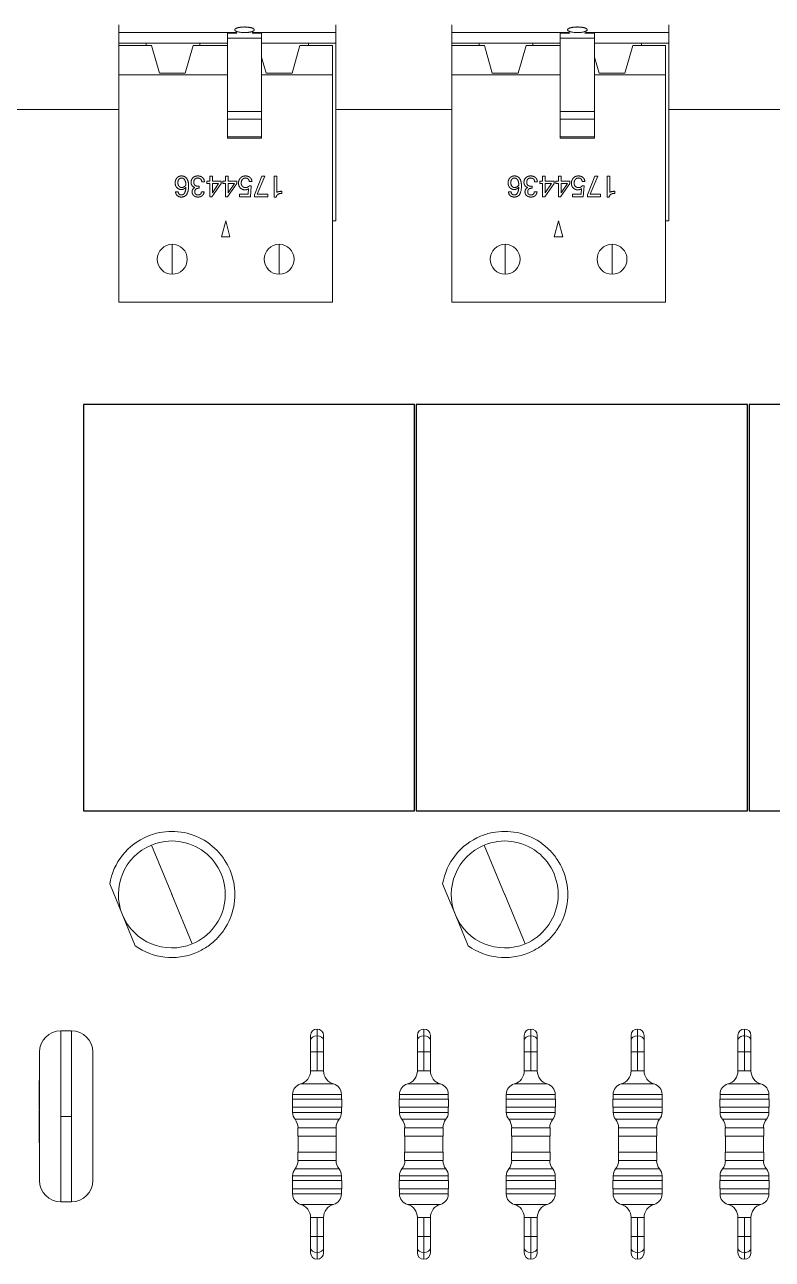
# Model space of a CAD drawing. Header units: millimetres. Extents: x -118 to 1430, y 370 to 641.
# Drawn here: x 428.5 to 463.5, y 499.8 to 557.5 of the extents above; entities that cross this region are included whole.
import ezdxf

# ---------------------------------------------------------------- set-up
doc = ezdxf.new("R2010")
doc.units = ezdxf.units.MM
doc.layers.add('TANGENT EDGES', color=7, linetype='Continuous', lineweight=0)
doc.layers.add('VISIBLE', color=7, linetype='Continuous', lineweight=0)

msp = doc.modelspace()

# ---------------------------------------------------------------- linework, layer by layer
for points in [[(431.292, 539.779), (431.292, 520.779), (446.792, 520.779), (446.792, 539.779)], [(446.87, 539.779), (446.87, 520.779), (462.37, 520.779), (462.37, 539.779)], [(462.448, 539.779), (462.448, 520.779), (477.948, 520.779), (477.948, 539.779)]]:
    msp.add_lwpolyline(points, close=True)
at = {"layer": 'TANGENT EDGES'}
for p, q in [((438.032, 557.138), (438.48, 557.138)), ((439.184, 557.138), (439.632, 557.138)), ((453.61, 557.138), (454.058, 557.138)), ((454.762, 557.138), (455.21, 557.138)), ((438.032, 553.115), (439.632, 553.115)), ((453.61, 553.115), (455.21, 553.115)), ((438.032, 552.294), (439.632, 552.294)), ((453.61, 552.294), (455.21, 552.294)), ((435.452, 547.27), (435.452, 545.87)), ((440.452, 545.87), (440.452, 547.27)), ((451.03, 547.27), (451.03, 545.87)), ((456.03, 545.87), (456.03, 547.27)), ((435.428, 516.876), (434.475, 519.176)), ((451.006, 516.876), (450.053, 519.176)), ((436.39, 514.557), (435.436, 516.858)), ((451.968, 514.557), (451.014, 516.858)), ((430.239, 506.487), (430.239, 510.491)), ((430.739, 510.491), (430.739, 506.487)), ((442.227, 510.575), (442.227, 510.262)), ((447.227, 510.575), (447.227, 510.262)), ((452.227, 510.575), (452.227, 510.262)), ((457.227, 510.575), (457.227, 510.262)), ((462.227, 510.575), (462.227, 510.262)), ((442.227, 509.508), (442.227, 510.262)), ((447.227, 509.508), (447.227, 510.262)), ((452.227, 509.508), (452.227, 510.262)), ((457.227, 509.508), (457.227, 510.262)), ((462.227, 509.508), (462.227, 510.262)), ((441.922, 509.508), (442.227, 509.508)), ((442.227, 508.619), (442.227, 509.508)), ((442.227, 509.508), (442.532, 509.508)), ((446.922, 509.508), (447.227, 509.508)), ((447.227, 508.619), (447.227, 509.508)), ((447.227, 509.508), (447.532, 509.508)), ((451.922, 509.508), (452.227, 509.508)), ((452.227, 508.619), (452.227, 509.508)), ((452.532, 509.508), (452.227, 509.508)), ((456.922, 509.508), (457.227, 509.508)), ((457.227, 508.619), (457.227, 509.508)), ((457.532, 509.508), (457.227, 509.508)), ((461.922, 509.508), (462.227, 509.508)), ((462.227, 508.619), (462.227, 509.508)), ((462.227, 509.508), (462.532, 509.508)), ((442.227, 508.619), (441.922, 508.619)), ((442.227, 508.619), (442.532, 508.619)), ((447.227, 508.619), (446.922, 508.619)), ((447.227, 508.619), (447.532, 508.619)), ((452.227, 508.619), (451.922, 508.619)), ((452.227, 508.619), (452.532, 508.619)), ((457.227, 508.619), (456.922, 508.619)), ((457.227, 508.619), (457.532, 508.619)), ((462.227, 508.619), (461.922, 508.619)), ((462.227, 508.619), (462.532, 508.619)), ((441.084, 507.517), (443.37, 507.517)), ((441.457, 508.007), (442.998, 508.007)), ((446.084, 507.517), (448.37, 507.517)), ((446.457, 508.007), (447.998, 508.007)), ((451.084, 507.517), (453.37, 507.517)), ((451.457, 508.007), (452.998, 508.007)), ((456.084, 507.517), (458.37, 507.517)), ((456.457, 508.007), (457.998, 508.007)), ((461.084, 507.517), (463.37, 507.517)), ((461.457, 508.007), (462.998, 508.007)), ((430.239, 506.487), (430.739, 506.487)), ((430.239, 506.487), (430.239, 502.491)), ((430.739, 502.491), (430.739, 506.487)), ((441.084, 506.671), (443.37, 506.671)), ((443.257, 506.351), (441.197, 506.351)), ((446.084, 506.671), (448.37, 506.671)), ((448.257, 506.351), (446.197, 506.351)), ((451.084, 506.671), (453.37, 506.671)), ((453.257, 506.351), (451.197, 506.351)), ((456.084, 506.671), (458.37, 506.671)), ((458.257, 506.351), (456.197, 506.351)), ((461.084, 506.671), (463.37, 506.671)), ((463.257, 506.351), (461.197, 506.351)), ((441.197, 504.029), (443.257, 504.029)), ((446.197, 504.029), (448.257, 504.029)), ((451.197, 504.029), (453.257, 504.029)), ((456.197, 504.029), (458.257, 504.029)), ((461.197, 504.029), (463.257, 504.029)), ((441.084, 503.71), (443.37, 503.71)), ((446.084, 503.71), (448.37, 503.71)), ((451.084, 503.71), (453.37, 503.71)), ((456.084, 503.71), (458.37, 503.71)), ((461.084, 503.71), (463.37, 503.71)), ((441.084, 502.863), (443.37, 502.863)), ((442.998, 502.373), (441.457, 502.373)), ((446.084, 502.863), (448.37, 502.863)), ((447.998, 502.373), (446.457, 502.373)), ((451.084, 502.863), (453.37, 502.863)), ((452.998, 502.373), (451.457, 502.373)), ((456.084, 502.863), (458.37, 502.863)), ((457.998, 502.373), (456.457, 502.373)), ((461.084, 502.863), (463.37, 502.863)), ((462.998, 502.373), (461.457, 502.373)), ((441.922, 501.761), (442.227, 501.761)), ((441.922, 501.761), (442.227, 501.761)), ((442.532, 501.761), (442.227, 501.761)), ((442.227, 500.872), (442.227, 501.761)), ((442.532, 501.761), (442.227, 501.761)), ((446.922, 501.761), (447.227, 501.761)), ((446.922, 501.761), (447.227, 501.761)), ((447.532, 501.761), (447.227, 501.761)), ((447.227, 500.872), (447.227, 501.761)), ((447.532, 501.761), (447.227, 501.761)), ((451.922, 501.761), (452.227, 501.761)), ((451.922, 501.761), (452.227, 501.761)), ((452.532, 501.761), (452.227, 501.761)), ((452.227, 500.872), (452.227, 501.761)), ((452.532, 501.761), (452.227, 501.761)), ((456.922, 501.761), (457.227, 501.761)), ((456.922, 501.761), (457.227, 501.761)), ((457.532, 501.761), (457.227, 501.761)), ((457.227, 500.872), (457.227, 501.761)), ((457.532, 501.761), (457.227, 501.761)), ((461.922, 501.761), (462.227, 501.761)), ((461.922, 501.761), (462.227, 501.761)), ((462.532, 501.761), (462.227, 501.761)), ((462.227, 500.872), (462.227, 501.761)), ((462.532, 501.761), (462.227, 501.761)), ((441.922, 500.872), (442.227, 500.872)), ((441.922, 500.872), (442.227, 500.872)), ((442.532, 500.872), (442.227, 500.872)), ((442.227, 500.118), (442.227, 500.872)), ((442.532, 500.872), (442.227, 500.872)), ((442.227, 500.118), (442.227, 500.872)), ((446.922, 500.872), (447.227, 500.872)), ((446.922, 500.872), (447.227, 500.872)), ((447.532, 500.872), (447.227, 500.872)), ((447.227, 500.118), (447.227, 500.872)), ((447.532, 500.872), (447.227, 500.872)), ((447.227, 500.118), (447.227, 500.872)), ((452.227, 500.872), (451.922, 500.872)), ((452.227, 500.872), (451.922, 500.872)), ((452.227, 500.872), (452.532, 500.872)), ((452.227, 500.118), (452.227, 500.872)), ((452.227, 500.872), (452.532, 500.872)), ((452.227, 500.118), (452.227, 500.872)), ((457.227, 500.872), (456.922, 500.872)), ((457.227, 500.872), (456.922, 500.872)), ((457.227, 500.872), (457.532, 500.872)), ((457.227, 500.118), (457.227, 500.872)), ((457.227, 500.872), (457.532, 500.872)), ((457.227, 500.118), (457.227, 500.872)), ((461.922, 500.872), (462.227, 500.872)), ((461.922, 500.872), (462.227, 500.872)), ((462.532, 500.872), (462.227, 500.872)), ((462.227, 500.118), (462.227, 500.872)), ((462.532, 500.872), (462.227, 500.872)), ((462.227, 500.118), (462.227, 500.872)), ((442.227, 499.805), (442.227, 500.118)), ((442.227, 499.805), (442.227, 500.118)), ((447.227, 499.805), (447.227, 500.118)), ((447.227, 499.805), (447.227, 500.118)), ((452.227, 499.805), (452.227, 500.118)), ((452.227, 499.805), (452.227, 500.118)), ((457.227, 499.805), (457.227, 500.118)), ((457.227, 499.805), (457.227, 500.118)), ((462.227, 499.805), (462.227, 500.118)), ((462.227, 499.805), (462.227, 500.118))]:
    msp.add_line(p, q, dxfattribs=at)
for centre, radius, start, end in [((435.452, 546.57), 0.7, 90, 270), ((435.452, 546.57), 0.7, 270, 90), ((440.452, 546.57), 0.7, 90, 270), ((440.452, 546.57), 0.7, 270, 90), ((451.03, 546.57), 0.7, 90, 270), ((451.03, 546.57), 0.7, 270, 90), ((456.03, 546.57), 0.7, 90, 270), ((456.03, 546.57), 0.7, 270, 90), ((435.432, 516.867), 0.01, 112.52267, 292.52267), ((435.432, 516.867), 0.01, 292.52267, 112.52267), ((451.01, 516.867), 0.01, 112.52267, 292.52267), ((451.01, 516.867), 0.01, 292.52267, 112.52267)]:
    msp.add_arc(centre, radius, start, end, dxfattribs=at)
for centre, major_axis, start_param, end_param in [((442.227, 510.047), (-0.305, 0), -1.570796, 0), ((442.227, 510.047), (0.305, 0), 0, 1.570796), ((447.227, 510.047), (-0.305, 0), -1.570796, 0), ((447.227, 510.047), (0.305, 0), 0, 1.570796), ((452.227, 510.047), (-0.305, 0), -1.570796, 0), ((452.227, 510.047), (0.305, 0), 0, 1.570796), ((457.227, 510.047), (-0.305, 0), -1.570796, 0), ((457.227, 510.047), (0.305, 0), 0, 1.570796), ((462.227, 510.047), (0.305, 0), 1.570796, 3.141593), ((462.227, 510.047), (0.305, 0), 0, 1.570796), ((442.227, 500.333), (-0.305, 0), 0, 1.570796), ((442.227, 500.333), (-0.305, 0), 0, 1.570796), ((442.227, 500.333), (0.305, 0), 4.712389, 6.283185), ((442.227, 500.333), (0.305, 0), 4.712389, 6.283185), ((447.227, 500.333), (-0.305, 0), 0, 1.570796), ((447.227, 500.333), (-0.305, 0), 0, 1.570796), ((447.227, 500.333), (0.305, 0), 4.712389, 6.283185), ((447.227, 500.333), (0.305, 0), 4.712389, 6.283185), ((452.227, 500.333), (-0.305, 0), 0, 1.570796), ((452.227, 500.333), (-0.305, 0), 0, 1.570796), ((452.227, 500.333), (0.305, 0), 4.712389, 6.283185), ((452.227, 500.333), (0.305, 0), 4.712389, 6.283185), ((457.227, 500.333), (-0.305, 0), 0, 1.570796), ((457.227, 500.333), (-0.305, 0), 0, 1.570796), ((457.227, 500.333), (0.305, 0), 4.712389, 6.283185), ((457.227, 500.333), (0.305, 0), 4.712389, 6.283185), ((462.227, 500.333), (0.305, 0), 3.141593, 4.712389), ((462.227, 500.333), (0.305, 0), 3.141593, 4.712389), ((462.227, 500.333), (-0.305, 0), 1.570796, 3.141593), ((462.227, 500.333), (-0.305, 0), 1.570796, 3.141593)]:
    msp.add_ellipse(centre, major_axis=major_axis, ratio=0.707107, start_param=start_param, end_param=end_param, dxfattribs=at)
at = {"layer": 'VISIBLE'}
for p, q in [((432.952, 557.54), (432.952, 557.17)), ((438.45, 557.17), (432.952, 557.17)), ((432.952, 557.17), (432.952, 556.67)), ((438.032, 557.17), (438.032, 557.138)), ((443.112, 557.17), (439.213, 557.17)), ((439.632, 557.17), (439.632, 557.138)), ((443.112, 557.17), (443.112, 557.54)), ((443.112, 556.67), (443.112, 557.17)), ((448.53, 557.54), (448.53, 557.17)), ((454.028, 557.17), (448.53, 557.17)), ((448.53, 557.17), (448.53, 556.67)), ((453.61, 557.17), (453.61, 557.138)), ((458.69, 557.17), (454.791, 557.17)), ((455.21, 557.17), (455.21, 557.138)), ((458.69, 557.17), (458.69, 557.54)), ((458.69, 556.67), (458.69, 557.17)), ((432.952, 556.67), (432.952, 556.57)), ((434.237, 556.67), (432.952, 556.67)), ((434.477, 556.57), (432.952, 556.57)), ((432.952, 555.196), (432.952, 556.57)), ((434.237, 556.67), (436.747, 556.67)), ((434.237, 556.67), (434.237, 556.57)), ((434.847, 555.27), (434.477, 556.57)), ((436.057, 555.27), (436.427, 556.57)), ((438.032, 556.57), (436.427, 556.57)), ((438.032, 556.67), (436.747, 556.67)), ((436.747, 556.67), (436.747, 556.57)), ((438.032, 556.913), (438.032, 557.138)), ((438.032, 556.913), (438.032, 553.485)), ((438.032, 556.913), (439.632, 556.913)), ((439.632, 556.913), (439.632, 557.138)), ((439.632, 556.913), (439.632, 553.485)), ((439.632, 556.67), (441.827, 556.67)), ((441.057, 555.27), (441.427, 556.57)), ((442.952, 556.57), (441.427, 556.57)), ((441.827, 556.57), (441.827, 556.67)), ((443.112, 556.67), (441.827, 556.67)), ((442.952, 555.196), (442.952, 556.57)), ((443.112, 548.37), (443.112, 556.67)), ((448.53, 556.67), (448.53, 556.57)), ((449.815, 556.67), (448.53, 556.67)), ((450.055, 556.57), (448.53, 556.57)), ((448.53, 555.196), (448.53, 556.57)), ((449.815, 556.67), (452.325, 556.67)), ((449.815, 556.67), (449.815, 556.57)), ((450.425, 555.27), (450.055, 556.57)), ((451.635, 555.27), (452.005, 556.57)), ((453.61, 556.57), (452.005, 556.57)), ((453.61, 556.67), (452.325, 556.67)), ((452.325, 556.67), (452.325, 556.57)), ((453.61, 556.913), (453.61, 557.138)), ((453.61, 556.913), (453.61, 553.485)), ((453.61, 556.913), (455.21, 556.913)), ((455.21, 556.913), (455.21, 557.138)), ((455.21, 556.913), (455.21, 553.485)), ((455.21, 556.67), (457.405, 556.67)), ((456.635, 555.27), (457.005, 556.57)), ((458.53, 556.57), (457.005, 556.57)), ((457.405, 556.57), (457.405, 556.67)), ((458.69, 556.67), (457.405, 556.67)), ((458.53, 555.196), (458.53, 556.57)), ((458.69, 548.37), (458.69, 556.67)), ((439.632, 556.025), (439.847, 555.27)), ((455.21, 556.025), (455.425, 555.27)), ((432.952, 555.196), (438.032, 555.196)), ((432.952, 553.57), (432.952, 555.196)), ((434.847, 555.27), (436.057, 555.27)), ((439.632, 555.196), (442.952, 555.196)), ((439.847, 555.27), (441.057, 555.27)), ((442.952, 553.57), (442.952, 555.196)), ((448.53, 555.196), (453.61, 555.196)), ((448.53, 553.57), (448.53, 555.196)), ((450.425, 555.27), (451.635, 555.27)), ((455.21, 555.196), (458.53, 555.196)), ((455.425, 555.27), (456.635, 555.27)), ((458.53, 553.57), (458.53, 555.196)), ((414.651, 553.57), (432.952, 553.57)), ((432.952, 544.57), (432.952, 553.57)), ((438.032, 553.485), (438.032, 553.115)), ((438.032, 553.485), (439.632, 553.485)), ((438.032, 552.294), (438.032, 553.115)), ((439.632, 553.485), (439.632, 553.115)), ((439.632, 552.294), (439.632, 553.115)), ((442.952, 544.57), (442.952, 553.57)), ((443.112, 553.57), (448.53, 553.57)), ((448.53, 544.57), (448.53, 553.57)), ((453.61, 553.485), (453.61, 553.115)), ((453.61, 553.485), (455.21, 553.485)), ((453.61, 552.294), (453.61, 553.115)), ((455.21, 553.485), (455.21, 553.115)), ((455.21, 552.294), (455.21, 553.115)), ((458.53, 544.57), (458.53, 553.57)), ((458.69, 553.57), (464.108, 553.57)), ((438.032, 552.23), (438.032, 552.294)), ((438.032, 552.23), (439.632, 552.23)), ((439.632, 552.23), (439.632, 552.294)), ((453.61, 552.23), (453.61, 552.294)), ((453.61, 552.23), (455.21, 552.23)), ((455.21, 552.23), (455.21, 552.294)), ((437.077, 550.223), (437.206, 550.223)), ((437.077, 550.115), (437.077, 550.223)), ((437.206, 550.451), (437.329, 550.451)), ((437.206, 550.223), (437.206, 550.451)), ((437.329, 550.451), (437.329, 550.223)), ((437.329, 550.223), (437.737, 550.223)), ((437.737, 550.223), (437.737, 550.115)), ((437.819, 550.223), (437.948, 550.223)), ((437.819, 550.115), (437.819, 550.223)), ((437.948, 550.223), (437.948, 550.451)), ((437.948, 550.451), (438.071, 550.451)), ((438.071, 550.451), (438.071, 550.223)), ((438.071, 550.223), (438.479, 550.223)), ((438.479, 550.223), (438.479, 550.115)), ((439.3, 549.582), (439.648, 550.451)), ((439.785, 550.451), (439.429, 549.609)), ((439.648, 550.451), (439.785, 550.451)), ((440.224, 549.48), (440.224, 550.451)), ((440.224, 550.451), (440.346, 550.451)), ((440.346, 550.451), (440.346, 549.7)), ((452.655, 550.223), (452.784, 550.223)), ((452.655, 550.115), (452.655, 550.223)), ((452.784, 550.451), (452.907, 550.451)), ((452.784, 550.223), (452.784, 550.451)), ((452.907, 550.451), (452.907, 550.223)), ((452.907, 550.223), (453.315, 550.223)), ((453.315, 550.223), (453.315, 550.115)), ((453.397, 550.223), (453.526, 550.223)), ((453.397, 550.115), (453.397, 550.223)), ((453.526, 550.223), (453.526, 550.451)), ((453.526, 550.451), (453.649, 550.451)), ((453.649, 550.451), (453.649, 550.223)), ((453.649, 550.223), (454.057, 550.223)), ((454.057, 550.223), (454.057, 550.115)), ((454.878, 549.582), (455.226, 550.451)), ((455.363, 550.451), (455.007, 549.609)), ((455.226, 550.451), (455.363, 550.451)), ((455.802, 549.48), (455.802, 550.451)), ((455.802, 550.451), (455.924, 550.451)), ((455.924, 550.451), (455.924, 549.7)), ((435.604, 549.717), (435.731, 549.717)), ((436.666, 549.985), (436.713, 549.985)), ((436.713, 549.89), (436.685, 549.89)), ((436.713, 549.985), (436.713, 549.89)), ((436.818, 549.728), (436.944, 549.728)), ((436.957, 550.199), (436.83, 550.199)), ((437.206, 550.115), (437.077, 550.115)), ((437.206, 549.484), (437.206, 550.115)), ((437.737, 550.115), (437.302, 549.484)), ((437.329, 549.677), (437.622, 550.115)), ((437.329, 550.115), (437.329, 549.677)), ((437.622, 550.115), (437.329, 550.115)), ((437.948, 550.115), (437.819, 550.115)), ((437.948, 549.484), (437.948, 550.115)), ((438.479, 550.115), (438.044, 549.484)), ((438.071, 550.115), (438.071, 549.677)), ((438.071, 549.677), (438.364, 550.115)), ((438.364, 550.115), (438.071, 550.115)), ((439.005, 549.609), (439.026, 549.874)), ((439.053, 550), (439.15, 550)), ((439.184, 550.2), (439.057, 550.2)), ((439.15, 550), (439.11, 549.496)), ((440.576, 549.749), (440.576, 549.653)), ((451.182, 549.717), (451.309, 549.717)), ((452.244, 549.985), (452.291, 549.985)), ((452.291, 549.89), (452.263, 549.89)), ((452.291, 549.985), (452.291, 549.89)), ((452.396, 549.728), (452.522, 549.728)), ((452.535, 550.199), (452.408, 550.199)), ((452.784, 550.115), (452.655, 550.115)), ((452.784, 549.484), (452.784, 550.115)), ((453.315, 550.115), (452.88, 549.484)), ((452.907, 549.677), (453.2, 550.115)), ((452.907, 550.115), (452.907, 549.677)), ((453.2, 550.115), (452.907, 550.115)), ((453.526, 550.115), (453.397, 550.115)), ((453.526, 549.484), (453.526, 550.115)), ((454.057, 550.115), (453.622, 549.484)), ((453.649, 550.115), (453.649, 549.677)), ((453.649, 549.677), (453.942, 550.115)), ((453.942, 550.115), (453.649, 550.115)), ((454.583, 549.609), (454.604, 549.874)), ((454.631, 550), (454.728, 550)), ((454.762, 550.2), (454.635, 550.2)), ((454.728, 550), (454.687, 549.496)), ((456.154, 549.749), (456.154, 549.653)), ((437.302, 549.484), (437.206, 549.484)), ((438.044, 549.484), (437.948, 549.484)), ((438.598, 549.496), (438.598, 549.609)), ((438.598, 549.609), (439.005, 549.609)), ((439.11, 549.496), (438.598, 549.496)), ((439.3, 549.496), (439.3, 549.582)), ((439.918, 549.496), (439.3, 549.496)), ((439.429, 549.609), (439.918, 549.609)), ((439.918, 549.609), (439.918, 549.496)), ((440.318, 549.48), (440.224, 549.48)), ((452.88, 549.484), (452.784, 549.484)), ((453.622, 549.484), (453.526, 549.484)), ((454.176, 549.496), (454.176, 549.609)), ((454.176, 549.609), (454.583, 549.609)), ((454.687, 549.496), (454.176, 549.496)), ((454.878, 549.496), (454.878, 549.582)), ((455.496, 549.496), (454.878, 549.496)), ((455.007, 549.609), (455.496, 549.609)), ((455.496, 549.609), (455.496, 549.496)), ((455.896, 549.48), (455.802, 549.48)), ((437.751, 547.62), (437.952, 548.37)), ((438.153, 547.62), (437.952, 548.37)), ((442.952, 548.37), (443.112, 548.37)), ((453.329, 547.62), (453.53, 548.37)), ((453.731, 547.62), (453.53, 548.37)), ((458.53, 548.37), (458.69, 548.37)), ((437.751, 547.62), (438.153, 547.62)), ((453.329, 547.62), (453.731, 547.62)), ((442.952, 544.57), (432.952, 544.57)), ((458.53, 544.57), (448.53, 544.57)), ((432.523, 517.356), (433.123, 515.909)), ((448.101, 517.356), (448.701, 515.909)), ((433.123, 515.909), (433.723, 514.463)), ((448.701, 515.909), (449.301, 514.463)), ((430.739, 510.491), (430.239, 510.491)), ((441.922, 510.27), (441.922, 510.047)), ((441.922, 510.047), (441.922, 509.508)), ((442.532, 510.27), (442.532, 510.047)), ((442.532, 510.047), (442.532, 509.508)), ((446.922, 510.27), (446.922, 510.047)), ((446.922, 510.047), (446.922, 509.508)), ((447.532, 510.27), (447.532, 510.047)), ((447.532, 510.047), (447.532, 509.508)), ((451.922, 510.27), (451.922, 510.047)), ((451.922, 510.047), (451.922, 509.508)), ((452.532, 510.27), (452.532, 510.047)), ((452.532, 510.047), (452.532, 509.508)), ((456.922, 510.27), (456.922, 510.047)), ((456.922, 510.047), (456.922, 509.508)), ((457.532, 510.27), (457.532, 510.047)), ((457.532, 510.047), (457.532, 509.508)), ((461.922, 510.27), (461.922, 510.047)), ((461.922, 510.047), (461.922, 509.508)), ((462.532, 510.27), (462.532, 510.047)), ((462.532, 510.047), (462.532, 509.508)), ((429.239, 509.491), (429.239, 503.491)), ((431.739, 509.491), (431.739, 503.491)), ((441.922, 509.508), (441.922, 508.619)), ((442.532, 509.508), (442.532, 508.619)), ((446.922, 509.508), (446.922, 508.619)), ((447.532, 509.508), (447.532, 508.619)), ((451.922, 509.508), (451.922, 508.619)), ((452.532, 509.508), (452.532, 508.619)), ((456.922, 509.508), (456.922, 508.619)), ((457.532, 509.508), (457.532, 508.619)), ((461.922, 509.508), (461.922, 508.619)), ((462.532, 509.508), (462.532, 508.619)), ((429.239, 508.164), (429.229, 508.164)), ((429.229, 508.164), (429.229, 507.779)), ((429.229, 507.779), (429.229, 507.658)), ((429.239, 507.779), (429.229, 507.779)), ((429.229, 507.658), (429.229, 507.546)), ((429.239, 507.658), (429.229, 507.658)), ((429.239, 507.546), (429.229, 507.546)), ((429.229, 507.546), (429.229, 507.478)), ((441.084, 507.517), (441.084, 507.298)), ((443.37, 507.298), (443.37, 507.517)), ((446.084, 507.517), (446.084, 507.298)), ((448.37, 507.298), (448.37, 507.517)), ((451.084, 507.517), (451.084, 507.298)), ((453.37, 507.298), (453.37, 507.517)), ((456.084, 507.517), (456.084, 507.298)), ((458.37, 507.298), (458.37, 507.517)), ((461.084, 507.517), (461.084, 507.298)), ((463.37, 507.298), (463.37, 507.517)), ((429.239, 507.478), (429.229, 507.478)), ((429.229, 507.478), (429.229, 507.415)), ((429.229, 507.415), (429.239, 507.415)), ((429.229, 507.415), (429.229, 506.847)), ((443.383, 507.298), (441.072, 507.298)), ((441.072, 507.298), (441.072, 506.917)), ((441.072, 506.917), (443.383, 506.917)), ((441.084, 506.917), (441.084, 506.671)), ((443.37, 506.671), (443.37, 506.917)), ((443.383, 506.917), (443.383, 507.298)), ((448.383, 507.298), (446.072, 507.298)), ((446.072, 507.298), (446.072, 506.917)), ((446.072, 506.917), (448.383, 506.917)), ((446.084, 506.917), (446.084, 506.671)), ((448.37, 506.671), (448.37, 506.917)), ((448.383, 506.917), (448.383, 507.298)), ((453.383, 507.298), (451.072, 507.298)), ((451.072, 507.298), (451.072, 506.917)), ((451.072, 506.917), (453.383, 506.917)), ((451.084, 506.917), (451.084, 506.671)), ((453.37, 506.671), (453.37, 506.917)), ((453.383, 506.917), (453.383, 507.298)), ((458.383, 507.298), (456.072, 507.298)), ((456.072, 507.298), (456.072, 506.917)), ((456.072, 506.917), (458.383, 506.917)), ((456.084, 506.917), (456.084, 506.671)), ((458.37, 506.671), (458.37, 506.917)), ((458.383, 506.917), (458.383, 507.298)), ((463.383, 507.298), (461.072, 507.298)), ((461.072, 507.298), (461.072, 506.917)), ((461.072, 506.917), (463.383, 506.917)), ((461.084, 506.917), (461.084, 506.671)), ((463.37, 506.671), (463.37, 506.917)), ((463.383, 506.917), (463.383, 507.298)), ((429.239, 506.847), (429.229, 506.847)), ((429.239, 506.803), (429.229, 506.803)), ((429.229, 506.803), (429.229, 506.706)), ((429.229, 506.706), (429.229, 506.685)), ((429.239, 506.706), (429.229, 506.706)), ((429.229, 506.685), (429.229, 506.456)), ((429.239, 506.685), (429.229, 506.685)), ((429.229, 506.456), (429.229, 506.179)), ((429.239, 506.456), (429.229, 506.456)), ((429.239, 506.179), (429.229, 506.179)), ((429.229, 506.179), (429.229, 506.149)), ((429.239, 506.149), (429.229, 506.149)), ((429.239, 506.144), (429.229, 506.144)), ((429.229, 506.144), (429.229, 506.037)), ((429.239, 506.037), (429.229, 506.037)), ((429.229, 506.037), (429.229, 505.977)), ((429.239, 505.977), (429.229, 505.977)), ((429.229, 505.977), (429.229, 505.805)), ((429.229, 505.805), (429.229, 505.607)), ((429.239, 505.805), (429.229, 505.805)), ((443.129, 505.952), (441.326, 505.952)), ((441.326, 505.952), (441.326, 505.571)), ((443.129, 505.571), (443.129, 505.952)), ((448.129, 505.952), (446.326, 505.952)), ((446.326, 505.952), (446.326, 505.571)), ((448.129, 505.571), (448.129, 505.952)), ((453.129, 505.952), (451.326, 505.952)), ((451.326, 505.952), (451.326, 505.571)), ((453.129, 505.571), (453.129, 505.952)), ((458.129, 505.952), (456.326, 505.952)), ((456.326, 505.952), (456.326, 505.571)), ((458.129, 505.571), (458.129, 505.952)), ((463.129, 505.952), (461.326, 505.952)), ((461.326, 505.952), (461.326, 505.571)), ((463.129, 505.571), (463.129, 505.952)), ((429.239, 505.607), (429.229, 505.607)), ((429.229, 505.607), (429.229, 505.416)), ((429.229, 505.416), (429.229, 505.247)), ((429.229, 505.416), (429.239, 505.416)), ((429.239, 505.247), (429.229, 505.247)), ((441.326, 505.571), (443.129, 505.571)), ((441.338, 505.571), (441.338, 504.809)), ((443.116, 504.809), (443.116, 505.571)), ((446.326, 505.571), (448.129, 505.571)), ((446.338, 505.571), (446.338, 504.809)), ((448.116, 504.809), (448.116, 505.571)), ((451.326, 505.571), (453.129, 505.571)), ((451.338, 505.571), (451.338, 504.809)), ((453.116, 504.809), (453.116, 505.571)), ((456.326, 505.571), (458.129, 505.571)), ((456.338, 505.571), (456.338, 504.809)), ((458.116, 504.809), (458.116, 505.571)), ((461.326, 505.571), (463.129, 505.571)), ((461.338, 505.571), (461.338, 504.809)), ((463.116, 504.809), (463.116, 505.571)), ((443.129, 504.809), (441.326, 504.809)), ((441.326, 504.809), (441.326, 504.428)), ((443.129, 504.428), (443.129, 504.809)), ((448.129, 504.809), (446.326, 504.809)), ((446.326, 504.809), (446.326, 504.428)), ((448.129, 504.428), (448.129, 504.809)), ((453.129, 504.809), (451.326, 504.809)), ((451.326, 504.809), (451.326, 504.428)), ((453.129, 504.428), (453.129, 504.809)), ((458.129, 504.809), (456.326, 504.809)), ((456.326, 504.809), (456.326, 504.428)), ((458.129, 504.428), (458.129, 504.809)), ((463.129, 504.809), (461.326, 504.809)), ((461.326, 504.809), (461.326, 504.428)), ((463.129, 504.428), (463.129, 504.809)), ((441.326, 504.428), (443.129, 504.428)), ((446.326, 504.428), (448.129, 504.428)), ((451.326, 504.428), (453.129, 504.428)), ((456.326, 504.428), (458.129, 504.428)), ((461.326, 504.428), (463.129, 504.428)), ((443.383, 503.488), (441.072, 503.488)), ((441.072, 503.488), (441.072, 503.107)), ((441.084, 503.71), (441.084, 503.488)), ((443.37, 503.488), (443.37, 503.71)), ((443.383, 503.107), (443.383, 503.488)), ((448.383, 503.488), (446.072, 503.488)), ((446.072, 503.488), (446.072, 503.107)), ((446.084, 503.71), (446.084, 503.488)), ((448.37, 503.488), (448.37, 503.71)), ((448.383, 503.107), (448.383, 503.488)), ((453.383, 503.488), (451.072, 503.488)), ((451.072, 503.488), (451.072, 503.107)), ((451.084, 503.71), (451.084, 503.488)), ((453.37, 503.488), (453.37, 503.71)), ((453.383, 503.107), (453.383, 503.488)), ((458.383, 503.488), (456.072, 503.488)), ((456.072, 503.488), (456.072, 503.107)), ((456.084, 503.71), (456.084, 503.488)), ((458.37, 503.488), (458.37, 503.71)), ((458.383, 503.107), (458.383, 503.488)), ((463.383, 503.488), (461.072, 503.488)), ((461.072, 503.488), (461.072, 503.107)), ((461.084, 503.71), (461.084, 503.488)), ((463.37, 503.488), (463.37, 503.71)), ((463.383, 503.107), (463.383, 503.488)), ((441.072, 503.107), (443.383, 503.107)), ((441.084, 503.107), (441.084, 502.863)), ((443.37, 502.863), (443.37, 503.107)), ((446.072, 503.107), (448.383, 503.107)), ((446.084, 503.107), (446.084, 502.863)), ((448.37, 502.863), (448.37, 503.107)), ((451.072, 503.107), (453.383, 503.107)), ((451.084, 503.107), (451.084, 502.863)), ((453.37, 502.863), (453.37, 503.107)), ((456.072, 503.107), (458.383, 503.107)), ((456.084, 503.107), (456.084, 502.863)), ((458.37, 502.863), (458.37, 503.107)), ((461.072, 503.107), (463.383, 503.107)), ((461.084, 503.107), (461.084, 502.863)), ((463.37, 502.863), (463.37, 503.107)), ((430.739, 502.491), (430.239, 502.491)), ((441.922, 501.761), (441.922, 500.872)), ((442.532, 501.761), (442.532, 500.872)), ((446.922, 501.761), (446.922, 500.872)), ((447.532, 501.761), (447.532, 500.872)), ((451.922, 501.761), (451.922, 500.872)), ((452.532, 501.761), (452.532, 500.872)), ((456.922, 501.761), (456.922, 500.872)), ((457.532, 501.761), (457.532, 500.872)), ((461.922, 501.761), (461.922, 500.872)), ((462.532, 501.761), (462.532, 500.872)), ((441.922, 500.872), (441.922, 500.333)), ((441.922, 500.872), (441.922, 500.333)), ((442.532, 500.872), (442.532, 500.333)), ((442.532, 500.872), (442.532, 500.333)), ((446.922, 500.872), (446.922, 500.333)), ((446.922, 500.872), (446.922, 500.333)), ((447.532, 500.872), (447.532, 500.333)), ((447.532, 500.872), (447.532, 500.333)), ((451.922, 500.872), (451.922, 500.333)), ((451.922, 500.872), (451.922, 500.333)), ((452.532, 500.872), (452.532, 500.333)), ((452.532, 500.872), (452.532, 500.333)), ((456.922, 500.872), (456.922, 500.333)), ((456.922, 500.872), (456.922, 500.333)), ((457.532, 500.872), (457.532, 500.333)), ((457.532, 500.872), (457.532, 500.333)), ((461.922, 500.872), (461.922, 500.333)), ((461.922, 500.872), (461.922, 500.333)), ((462.532, 500.872), (462.532, 500.333)), ((462.532, 500.872), (462.532, 500.333)), ((441.922, 500.11), (441.922, 500.333)), ((441.922, 500.11), (441.922, 500.333)), ((442.532, 500.11), (442.532, 500.333)), ((442.532, 500.11), (442.532, 500.333)), ((446.922, 500.11), (446.922, 500.333)), ((446.922, 500.11), (446.922, 500.333)), ((447.532, 500.11), (447.532, 500.333)), ((447.532, 500.11), (447.532, 500.333)), ((451.922, 500.11), (451.922, 500.333)), ((451.922, 500.11), (451.922, 500.333)), ((452.532, 500.11), (452.532, 500.333)), ((452.532, 500.11), (452.532, 500.333)), ((456.922, 500.11), (456.922, 500.333)), ((456.922, 500.11), (456.922, 500.333)), ((457.532, 500.11), (457.532, 500.333)), ((457.532, 500.11), (457.532, 500.333)), ((461.922, 500.11), (461.922, 500.333)), ((461.922, 500.11), (461.922, 500.333)), ((462.532, 500.11), (462.532, 500.333)), ((462.532, 500.11), (462.532, 500.333))]:
    msp.add_line(p, q, dxfattribs=at)
for centre, radius, start, end in [((435.432, 516.867), 2.95, 101.27267, 112.52267), ((435.432, 516.867), 2.95, 90.02267, 101.27267), ((435.432, 516.867), 2.95, 78.77267, 90.02267), ((435.432, 516.867), 2.95, 56.27267, 78.77267), ((451.01, 516.867), 2.95, 101.27267, 112.52267), ((451.01, 516.867), 2.95, 90.02267, 101.27267), ((451.01, 516.867), 2.95, 78.77267, 90.02267), ((451.01, 516.867), 2.95, 56.27267, 78.77267), ((435.432, 516.867), 2.95, 112.52267, 170.45889), ((435.432, 516.867), 2.5, 112.52267, 292.52267), ((435.432, 516.867), 2.5, 292.52267, 112.52267), ((435.432, 516.867), 2.95, 45.02267, 56.27267), ((451.01, 516.867), 2.95, 112.52267, 170.45889), ((451.01, 516.867), 2.5, 112.52267, 292.52267), ((451.01, 516.867), 2.5, 292.52267, 112.52267), ((451.01, 516.867), 2.95, 45.02267, 56.27267), ((435.432, 516.867), 2.95, 33.77267, 45.02267), ((435.432, 516.867), 2.95, 11.27267, 33.77267), ((451.01, 516.867), 2.95, 33.77267, 45.02267), ((451.01, 516.867), 2.95, 11.27267, 33.77267), ((435.432, 516.867), 2.95, 0.02267, 11.27267), ((451.01, 516.867), 2.95, 0.02267, 11.27267), ((435.432, 516.867), 2.95, 348.77267, 0.02267), ((451.01, 516.867), 2.95, 348.77267, 0.02267), ((435.432, 516.867), 2.95, 326.27267, 348.77267), ((451.01, 516.867), 2.95, 326.27267, 348.77267), ((435.432, 516.867), 2.95, 315.02267, 326.27267), ((451.01, 516.867), 2.95, 315.02267, 326.27267), ((435.432, 516.867), 2.95, 234.58646, 292.52267), ((435.432, 516.867), 2.95, 303.77267, 315.02267), ((451.01, 516.867), 2.95, 234.58646, 292.52267), ((451.01, 516.867), 2.95, 303.77267, 315.02267), ((435.432, 516.867), 2.95, 292.52267, 303.77267), ((451.01, 516.867), 2.95, 292.52267, 303.77267), ((430.239, 509.491), 1, 90, 180), ((430.739, 509.491), 1, 0, 90), ((442.227, 510.27), 0.305, 90, 180), ((442.227, 510.27), 0.305, 0, 90), ((447.227, 510.27), 0.305, 90, 180), ((447.227, 510.27), 0.305, 0, 90), ((452.227, 510.27), 0.305, 90, 180), ((452.227, 510.27), 0.305, 0, 90), ((457.227, 510.27), 0.305, 90, 180), ((457.227, 510.27), 0.305, 0, 90), ((462.227, 510.27), 0.305, 90, 180), ((462.227, 510.27), 0.305, 0, 90), ((441.287, 508.619), 0.635, 285.46601, 0), ((443.167, 508.619), 0.635, 180, 254.53399), ((446.287, 508.619), 0.635, 285.46601, 0), ((448.167, 508.619), 0.635, 180, 254.53399), ((451.287, 508.619), 0.635, 285.46601, 0), ((453.167, 508.619), 0.635, 180, 254.53399), ((456.287, 508.619), 0.635, 285.46601, 0), ((458.167, 508.619), 0.635, 180, 254.53399), ((461.287, 508.619), 0.635, 285.46601, 0), ((463.167, 508.619), 0.635, 180, 254.53399), ((441.592, 507.517), 0.508, 105.46601, 180), ((442.862, 507.517), 0.508, 0, 74.53399), ((446.592, 507.517), 0.508, 105.46601, 180), ((447.862, 507.517), 0.508, 0, 74.53399), ((451.592, 507.517), 0.508, 105.46601, 180), ((452.862, 507.517), 0.508, 0, 74.53399), ((456.592, 507.517), 0.508, 105.46601, 180), ((457.862, 507.517), 0.508, 0, 74.53399), ((461.592, 507.517), 0.508, 105.46601, 180), ((462.862, 507.517), 0.508, 0, 74.53399), ((441.592, 506.671), 0.508, 180, 218.94244), ((440.703, 505.952), 0.635, 0, 38.94244), ((443.751, 505.952), 0.635, 141.05756, 180), ((442.862, 506.671), 0.508, 321.05756, 0), ((446.592, 506.671), 0.508, 180, 218.94244), ((445.703, 505.952), 0.635, 0, 38.94244), ((448.751, 505.952), 0.635, 141.05756, 180), ((447.862, 506.671), 0.508, 321.05756, 0), ((451.592, 506.671), 0.508, 180, 218.94244), ((450.703, 505.952), 0.635, 0, 38.94244), ((453.751, 505.952), 0.635, 141.05756, 180), ((452.862, 506.671), 0.508, 321.05756, 0), ((456.592, 506.671), 0.508, 180, 218.94244), ((455.703, 505.952), 0.635, 0, 38.94244), ((458.751, 505.952), 0.635, 141.05756, 180), ((457.862, 506.671), 0.508, 321.05756, 0), ((461.592, 506.671), 0.508, 180, 218.94244), ((460.703, 505.952), 0.635, 0, 38.94244), ((463.751, 505.952), 0.635, 141.05756, 180), ((462.862, 506.671), 0.508, 321.05756, 0), ((441.592, 503.71), 0.508, 141.05756, 180), ((440.703, 504.428), 0.635, 321.05756, 0), ((443.751, 504.428), 0.635, 180, 218.94244), ((442.862, 503.71), 0.508, 0, 38.94244), ((446.592, 503.71), 0.508, 141.05756, 180), ((445.703, 504.428), 0.635, 321.05756, 0), ((448.751, 504.428), 0.635, 180, 218.94244), ((447.862, 503.71), 0.508, 0, 38.94244), ((451.592, 503.71), 0.508, 141.05756, 180), ((450.703, 504.428), 0.635, 321.05756, 0), ((453.751, 504.428), 0.635, 180, 218.94244), ((452.862, 503.71), 0.508, 0, 38.94244), ((456.592, 503.71), 0.508, 141.05756, 180), ((455.703, 504.428), 0.635, 321.05756, 0), ((458.751, 504.428), 0.635, 180, 218.94244), ((457.862, 503.71), 0.508, 0, 38.94244), ((461.592, 503.71), 0.508, 141.05756, 180), ((460.703, 504.428), 0.635, 321.05756, 0), ((463.751, 504.428), 0.635, 180, 218.94244), ((462.862, 503.71), 0.508, 0, 38.94244), ((430.239, 503.491), 1, 180, 270), ((430.739, 503.491), 1, 270, 0), ((441.592, 502.863), 0.508, 180, 254.53399), ((441.287, 501.761), 0.635, 0, 74.53399), ((443.167, 501.761), 0.635, 105.46601, 180), ((442.862, 502.863), 0.508, 285.46601, 0), ((446.592, 502.863), 0.508, 180, 254.53399), ((446.287, 501.761), 0.635, 0, 74.53399), ((448.167, 501.761), 0.635, 105.46601, 180), ((447.862, 502.863), 0.508, 285.46601, 0), ((451.592, 502.863), 0.508, 180, 254.53399), ((451.287, 501.761), 0.635, 0, 74.53399), ((453.167, 501.761), 0.635, 105.46601, 180), ((452.862, 502.863), 0.508, 285.46601, 0), ((456.592, 502.863), 0.508, 180, 254.53399), ((456.287, 501.761), 0.635, 0, 74.53399), ((458.167, 501.761), 0.635, 105.46601, 180), ((457.862, 502.863), 0.508, 285.46601, 0), ((461.592, 502.863), 0.508, 180, 254.53399), ((461.287, 501.761), 0.635, 0, 74.53399), ((463.167, 501.761), 0.635, 105.46601, 180), ((462.862, 502.863), 0.508, 285.46601, 0), ((442.227, 500.11), 0.305, 180, 270), ((442.227, 500.11), 0.305, 180, 270), ((442.227, 500.11), 0.305, 270, 0), ((442.227, 500.11), 0.305, 270, 0), ((447.227, 500.11), 0.305, 180, 270), ((447.227, 500.11), 0.305, 180, 270), ((447.227, 500.11), 0.305, 270, 0), ((447.227, 500.11), 0.305, 270, 0), ((452.227, 500.11), 0.305, 180, 270), ((452.227, 500.11), 0.305, 180, 270), ((452.227, 500.11), 0.305, 270, 0), ((452.227, 500.11), 0.305, 270, 0), ((457.227, 500.11), 0.305, 180, 270), ((457.227, 500.11), 0.305, 180, 270), ((457.227, 500.11), 0.305, 270, 0), ((457.227, 500.11), 0.305, 270, 0), ((462.227, 500.11), 0.305, 180, 270), ((462.227, 500.11), 0.305, 180, 270), ((462.227, 500.11), 0.305, 270, 0), ((462.227, 500.11), 0.305, 270, 0)]:
    msp.add_arc(centre, radius, start, end, dxfattribs=at)
for points, knots in [([(438.377, 557.284), (438.376, 557.289), (438.374, 557.293), (438.374, 557.297), (438.373, 557.302), (438.374, 557.307), (438.375, 557.312), (438.376, 557.317), (438.379, 557.322), (438.383, 557.328), (438.386, 557.333), (438.391, 557.338), (438.396, 557.343)], [0.6597773, 0.6597773, 0.6597773, 0.6597773, 0.7028642, 0.7028642, 0.7028642, 0.7568669, 0.7568669, 0.7568669, 0.8111794, 0.8111794, 0.8111794, 0.8654371, 0.8654371, 0.8654371, 0.8654371]), ([(438.832, 557.17), (438.814, 557.17), (438.796, 557.171), (438.778, 557.171), (438.76, 557.172), (438.742, 557.173), (438.725, 557.174), (438.69, 557.176), (438.656, 557.18), (438.624, 557.185), (438.592, 557.189), (438.561, 557.195), (438.534, 557.202), (438.52, 557.205), (438.507, 557.209), (438.495, 557.212), (438.483, 557.216), (438.472, 557.22), (438.461, 557.224), (438.45, 557.229), (438.441, 557.233), (438.432, 557.237), (438.423, 557.242), (438.415, 557.247), (438.408, 557.251), (438.401, 557.256), (438.395, 557.261), (438.391, 557.266), (438.386, 557.271), (438.382, 557.276), (438.379, 557.281), (438.378, 557.282), (438.378, 557.283), (438.377, 557.284)], [0, 0, 0, 0, 0.054, 0.054, 0.054, 0.1081119, 0.1081119, 0.1081119, 0.2160335, 0.2160335, 0.2160335, 0.3239429, 0.3239429, 0.3239429, 0.3778641, 0.3778641, 0.3778641, 0.4319972, 0.4319972, 0.4319972, 0.4862463, 0.4862463, 0.4862463, 0.5402406, 0.5402406, 0.5402406, 0.5943776, 0.5943776, 0.5943776, 0.6487161, 0.6487161, 0.6487161, 0.6597773, 0.6597773, 0.6597773, 0.6597773]), ([(438.396, 557.343), (438.4, 557.346), (438.404, 557.348), (438.408, 557.351), (438.412, 557.354), (438.416, 557.357), (438.421, 557.36), (438.426, 557.363), (438.431, 557.366), (438.437, 557.368), (438.442, 557.371), (438.448, 557.374), (438.455, 557.376), (438.461, 557.379), (438.467, 557.381), (438.474, 557.384), (438.481, 557.386), (438.488, 557.389), (438.496, 557.391), (438.511, 557.395), (438.526, 557.4), (438.543, 557.404)], [0.8611269, 0.8611269, 0.8611269, 0.8611269, 0.8938324, 0.8938324, 0.8938324, 0.9265792, 0.9265792, 0.9265792, 0.959467, 0.959467, 0.959467, 0.9924119, 0.9924119, 0.9924119, 1.0253249, 1.0253249, 1.0253249, 1.0581198, 1.0581198, 1.0581198, 1.1235306, 1.1235306, 1.1235306, 1.1235306]), ([(438.543, 557.404), (438.554, 557.406), (438.564, 557.408), (438.575, 557.41), (438.586, 557.412), (438.597, 557.414), (438.608, 557.416), (438.619, 557.418), (438.631, 557.42), (438.643, 557.421), (438.655, 557.423), (438.667, 557.424), (438.679, 557.425), (438.691, 557.427), (438.703, 557.428), (438.716, 557.429), (438.729, 557.43), (438.741, 557.43), (438.754, 557.431), (438.767, 557.432), (438.78, 557.432), (438.793, 557.432), (438.806, 557.433), (438.819, 557.433), (438.832, 557.433)], [1.1221288, 1.1221288, 1.1221288, 1.1221288, 1.1611473, 1.1611473, 1.1611473, 1.2000646, 1.2000646, 1.2000646, 1.2390162, 1.2390162, 1.2390162, 1.2780027, 1.2780027, 1.2780027, 1.316905, 1.316905, 1.316905, 1.3558904, 1.3558904, 1.3558904, 1.394915, 1.394915, 1.394915, 1.4338398, 1.4338398, 1.4338398, 1.4338398]), ([(438.832, 557.433), (438.844, 557.433), (438.856, 557.433), (438.868, 557.432), (438.879, 557.432), (438.891, 557.432), (438.903, 557.431), (438.915, 557.431), (438.927, 557.43), (438.938, 557.429), (438.95, 557.428), (438.962, 557.428), (438.973, 557.426), (438.984, 557.425), (438.995, 557.424), (439.007, 557.423), (439.018, 557.422), (439.028, 557.42), (439.039, 557.419), (439.05, 557.417), (439.06, 557.415), (439.07, 557.414), (439.081, 557.412), (439.09, 557.41), (439.1, 557.408), (439.11, 557.406), (439.119, 557.404), (439.128, 557.402), (439.137, 557.399), (439.146, 557.397), (439.155, 557.395), (439.163, 557.392), (439.171, 557.39), (439.179, 557.387), (439.187, 557.385), (439.194, 557.382), (439.202, 557.379), (439.209, 557.376), (439.215, 557.373), (439.222, 557.371), (439.228, 557.368), (439.234, 557.365), (439.239, 557.362), (439.245, 557.358), (439.25, 557.355), (439.254, 557.352), (439.259, 557.349), (439.263, 557.346), (439.267, 557.343)], [1.4329539, 1.4329539, 1.4329539, 1.4329539, 1.4688088, 1.4688088, 1.4688088, 1.5047575, 1.5047575, 1.5047575, 1.5406875, 1.5406875, 1.5406875, 1.5764951, 1.5764951, 1.5764951, 1.6123262, 1.6123262, 1.6123262, 1.6481983, 1.6481983, 1.6481983, 1.6840015, 1.6840015, 1.6840015, 1.7198212, 1.7198212, 1.7198212, 1.7556962, 1.7556962, 1.7556962, 1.7915158, 1.7915158, 1.7915158, 1.827353, 1.827353, 1.827353, 1.8633412, 1.8633412, 1.8633412, 1.899371, 1.899371, 1.899371, 1.9353274, 1.9353274, 1.9353274, 1.9711343, 1.9711343, 1.9711343, 2.0070686, 2.0070686, 2.0070686, 2.0070686]), ([(439.286, 557.284), (439.285, 557.283), (439.285, 557.282), (439.284, 557.281), (439.282, 557.276), (439.278, 557.271), (439.273, 557.266), (439.268, 557.261), (439.262, 557.256), (439.255, 557.251), (439.248, 557.247), (439.24, 557.242), (439.232, 557.237), (439.223, 557.233), (439.213, 557.229), (439.202, 557.224), (439.192, 557.22), (439.18, 557.216), (439.168, 557.212), (439.156, 557.209), (439.143, 557.205), (439.129, 557.202), (439.115, 557.198), (439.101, 557.195), (439.086, 557.192), (439.079, 557.191), (439.071, 557.19), (439.063, 557.188), (439.056, 557.187), (439.048, 557.186), (439.04, 557.185), (439.024, 557.182), (439.007, 557.18), (438.99, 557.178), (438.982, 557.177), (438.973, 557.177), (438.965, 557.176), (438.956, 557.175), (438.947, 557.174), (438.939, 557.174), (438.921, 557.173), (438.903, 557.172), (438.885, 557.171), (438.868, 557.171), (438.85, 557.17), (438.832, 557.17)], [2.2105486, 2.2105486, 2.2105486, 2.2105486, 2.2216247, 2.2216247, 2.2216247, 2.2759317, 2.2759317, 2.2759317, 2.3299268, 2.3299268, 2.3299268, 2.3840773, 2.3840773, 2.3840773, 2.4384124, 2.4384124, 2.4384124, 2.4925399, 2.4925399, 2.4925399, 2.5464815, 2.5464815, 2.5464815, 2.6005234, 2.6005234, 2.6005234, 2.6274693, 2.6274693, 2.6274693, 2.6544262, 2.6544262, 2.6544262, 2.70843, 2.70843, 2.70843, 2.7353823, 2.7353823, 2.7353823, 2.7623324, 2.7623324, 2.7623324, 2.816373, 2.816373, 2.816373, 2.8702953, 2.8702953, 2.8702953, 2.8702953]), ([(439.267, 557.343), (439.273, 557.338), (439.277, 557.333), (439.281, 557.328), (439.284, 557.322), (439.287, 557.317), (439.288, 557.312), (439.291, 557.303), (439.29, 557.294), (439.286, 557.284)], [2.0048581, 2.0048581, 2.0048581, 2.0048581, 2.0591781, 2.0591781, 2.0591781, 2.1134097, 2.1134097, 2.1134097, 2.2105486, 2.2105486, 2.2105486, 2.2105486]), ([(453.955, 557.284), (453.953, 557.289), (453.952, 557.293), (453.952, 557.297), (453.951, 557.302), (453.951, 557.307), (453.953, 557.312), (453.954, 557.317), (453.957, 557.322), (453.961, 557.328), (453.964, 557.333), (453.969, 557.338), (453.974, 557.343)], [0.6597773, 0.6597773, 0.6597773, 0.6597773, 0.7028642, 0.7028642, 0.7028642, 0.7568669, 0.7568669, 0.7568669, 0.8111794, 0.8111794, 0.8111794, 0.8654371, 0.8654371, 0.8654371, 0.8654371]), ([(454.41, 557.17), (454.392, 557.17), (454.374, 557.171), (454.356, 557.171), (454.338, 557.172), (454.32, 557.173), (454.303, 557.174), (454.268, 557.176), (454.234, 557.18), (454.202, 557.185), (454.169, 557.189), (454.139, 557.195), (454.112, 557.202), (454.098, 557.205), (454.085, 557.209), (454.073, 557.212), (454.061, 557.216), (454.05, 557.22), (454.039, 557.224), (454.028, 557.229), (454.018, 557.233), (454.01, 557.237), (454.001, 557.242), (453.993, 557.247), (453.986, 557.251), (453.979, 557.256), (453.973, 557.261), (453.969, 557.266), (453.964, 557.271), (453.96, 557.276), (453.957, 557.281), (453.956, 557.282), (453.956, 557.283), (453.955, 557.284)], [0, 0, 0, 0, 0.054, 0.054, 0.054, 0.1081119, 0.1081119, 0.1081119, 0.2160335, 0.2160335, 0.2160335, 0.3239429, 0.3239429, 0.3239429, 0.3778641, 0.3778641, 0.3778641, 0.4319972, 0.4319972, 0.4319972, 0.4862463, 0.4862463, 0.4862463, 0.5402406, 0.5402406, 0.5402406, 0.5943776, 0.5943776, 0.5943776, 0.6487161, 0.6487161, 0.6487161, 0.6597773, 0.6597773, 0.6597773, 0.6597773]), ([(453.974, 557.343), (453.978, 557.346), (453.982, 557.348), (453.986, 557.351), (453.99, 557.354), (453.994, 557.357), (453.999, 557.36), (454.004, 557.363), (454.009, 557.366), (454.015, 557.368), (454.02, 557.371), (454.026, 557.374), (454.033, 557.376), (454.039, 557.379), (454.045, 557.381), (454.052, 557.384), (454.059, 557.386), (454.066, 557.389), (454.074, 557.391), (454.088, 557.395), (454.104, 557.4), (454.121, 557.404)], [0.8611269, 0.8611269, 0.8611269, 0.8611269, 0.8938324, 0.8938324, 0.8938324, 0.9265792, 0.9265792, 0.9265792, 0.959467, 0.959467, 0.959467, 0.9924119, 0.9924119, 0.9924119, 1.0253249, 1.0253249, 1.0253249, 1.0581198, 1.0581198, 1.0581198, 1.1235306, 1.1235306, 1.1235306, 1.1235306]), ([(454.121, 557.404), (454.132, 557.406), (454.142, 557.408), (454.153, 557.41), (454.164, 557.412), (454.175, 557.414), (454.186, 557.416), (454.197, 557.418), (454.209, 557.42), (454.221, 557.421), (454.232, 557.423), (454.245, 557.424), (454.257, 557.425), (454.269, 557.427), (454.281, 557.428), (454.294, 557.429), (454.307, 557.43), (454.319, 557.43), (454.332, 557.431), (454.345, 557.432), (454.358, 557.432), (454.371, 557.432), (454.384, 557.433), (454.397, 557.433), (454.41, 557.433)], [1.1221288, 1.1221288, 1.1221288, 1.1221288, 1.1611473, 1.1611473, 1.1611473, 1.2000646, 1.2000646, 1.2000646, 1.2390162, 1.2390162, 1.2390162, 1.2780027, 1.2780027, 1.2780027, 1.316905, 1.316905, 1.316905, 1.3558904, 1.3558904, 1.3558904, 1.394915, 1.394915, 1.394915, 1.4338398, 1.4338398, 1.4338398, 1.4338398]), ([(454.41, 557.433), (454.422, 557.433), (454.434, 557.433), (454.445, 557.432), (454.457, 557.432), (454.469, 557.432), (454.481, 557.431), (454.493, 557.431), (454.505, 557.43), (454.516, 557.429), (454.528, 557.428), (454.54, 557.428), (454.551, 557.426), (454.562, 557.425), (454.573, 557.424), (454.584, 557.423), (454.596, 557.422), (454.606, 557.42), (454.617, 557.419), (454.628, 557.417), (454.638, 557.415), (454.648, 557.414), (454.658, 557.412), (454.668, 557.41), (454.678, 557.408), (454.688, 557.406), (454.697, 557.404), (454.706, 557.402), (454.715, 557.399), (454.724, 557.397), (454.733, 557.395), (454.741, 557.392), (454.749, 557.39), (454.757, 557.387), (454.765, 557.385), (454.772, 557.382), (454.779, 557.379), (454.787, 557.376), (454.793, 557.373), (454.8, 557.371), (454.806, 557.368), (454.812, 557.365), (454.817, 557.362), (454.823, 557.358), (454.828, 557.355), (454.832, 557.352), (454.837, 557.349), (454.841, 557.346), (454.845, 557.343)], [1.4329539, 1.4329539, 1.4329539, 1.4329539, 1.4688088, 1.4688088, 1.4688088, 1.5047575, 1.5047575, 1.5047575, 1.5406875, 1.5406875, 1.5406875, 1.5764951, 1.5764951, 1.5764951, 1.6123262, 1.6123262, 1.6123262, 1.6481983, 1.6481983, 1.6481983, 1.6840015, 1.6840015, 1.6840015, 1.7198212, 1.7198212, 1.7198212, 1.7556962, 1.7556962, 1.7556962, 1.7915158, 1.7915158, 1.7915158, 1.827353, 1.827353, 1.827353, 1.8633412, 1.8633412, 1.8633412, 1.899371, 1.899371, 1.899371, 1.9353274, 1.9353274, 1.9353274, 1.9711343, 1.9711343, 1.9711343, 2.0070686, 2.0070686, 2.0070686, 2.0070686]), ([(454.864, 557.284), (454.863, 557.283), (454.863, 557.282), (454.862, 557.281), (454.86, 557.276), (454.856, 557.271), (454.851, 557.266), (454.846, 557.261), (454.84, 557.256), (454.833, 557.251), (454.826, 557.247), (454.818, 557.242), (454.81, 557.237), (454.801, 557.233), (454.791, 557.229), (454.78, 557.224), (454.77, 557.22), (454.758, 557.216), (454.746, 557.212), (454.734, 557.209), (454.721, 557.205), (454.707, 557.202), (454.693, 557.198), (454.679, 557.195), (454.664, 557.192), (454.657, 557.191), (454.649, 557.19), (454.641, 557.188), (454.634, 557.187), (454.626, 557.186), (454.618, 557.185), (454.602, 557.182), (454.585, 557.18), (454.568, 557.178), (454.56, 557.177), (454.551, 557.177), (454.543, 557.176), (454.534, 557.175), (454.525, 557.174), (454.517, 557.174), (454.499, 557.173), (454.481, 557.172), (454.463, 557.171), (454.446, 557.171), (454.428, 557.17), (454.41, 557.17)], [2.2105486, 2.2105486, 2.2105486, 2.2105486, 2.2216247, 2.2216247, 2.2216247, 2.2759317, 2.2759317, 2.2759317, 2.3299268, 2.3299268, 2.3299268, 2.3840773, 2.3840773, 2.3840773, 2.4384124, 2.4384124, 2.4384124, 2.4925399, 2.4925399, 2.4925399, 2.5464815, 2.5464815, 2.5464815, 2.6005234, 2.6005234, 2.6005234, 2.6274693, 2.6274693, 2.6274693, 2.6544262, 2.6544262, 2.6544262, 2.70843, 2.70843, 2.70843, 2.7353823, 2.7353823, 2.7353823, 2.7623324, 2.7623324, 2.7623324, 2.816373, 2.816373, 2.816373, 2.8702953, 2.8702953, 2.8702953, 2.8702953]), ([(454.845, 557.343), (454.851, 557.338), (454.855, 557.333), (454.859, 557.328), (454.862, 557.322), (454.865, 557.317), (454.866, 557.312), (454.869, 557.303), (454.868, 557.294), (454.864, 557.284)], [2.0048581, 2.0048581, 2.0048581, 2.0048581, 2.0591781, 2.0591781, 2.0591781, 2.1134097, 2.1134097, 2.1134097, 2.2105486, 2.2105486, 2.2105486, 2.2105486])]:
    msp.add_open_spline(points, degree=3, knots=knots, dxfattribs=at)
for points in [[(435.588, 550.14), (435.588, 550.276), (435.67, 550.371)], [(435.67, 550.371), (435.752, 550.467), (435.887, 550.467)], [(435.763, 550.307), (435.715, 550.243), (435.715, 550.148)], [(435.889, 550.371), (435.81, 550.371), (435.763, 550.307)], [(435.887, 550.467), (436.042, 550.467), (436.128, 550.347)], [(436.034, 550.283), (435.98, 550.371), (435.889, 550.371)], [(436.09, 550.031), (436.088, 550.195), (436.034, 550.283)], [(436.128, 550.347), (436.214, 550.228), (436.214, 550.004)], [(436.331, 550.169), (436.331, 550.302), (436.421, 550.384)], [(436.421, 550.384), (436.512, 550.467), (436.646, 550.467)], [(436.509, 550.315), (436.458, 550.26), (436.458, 550.172)], [(436.646, 550.371), (436.56, 550.371), (436.509, 550.315)], [(436.646, 550.467), (436.781, 550.467), (436.866, 550.393)], [(436.782, 550.32), (436.735, 550.371), (436.646, 550.371)], [(436.83, 550.199), (436.83, 550.269), (436.782, 550.32)], [(436.866, 550.393), (436.95, 550.32), (436.957, 550.199)], [(438.552, 550.126), (438.552, 550.273), (438.641, 550.37)], [(438.641, 550.37), (438.73, 550.467), (438.878, 550.467)], [(438.734, 550.303), (438.679, 550.236), (438.679, 550.138)], [(438.878, 550.371), (438.789, 550.371), (438.734, 550.303)], [(438.878, 550.467), (438.999, 550.467), (439.085, 550.4)], [(438.997, 550.329), (438.947, 550.371), (438.878, 550.371)], [(439.057, 550.2), (439.047, 550.287), (438.997, 550.329)], [(439.085, 550.4), (439.171, 550.333), (439.184, 550.2)], [(451.166, 550.14), (451.166, 550.276), (451.248, 550.371)], [(451.248, 550.371), (451.33, 550.467), (451.465, 550.467)], [(451.341, 550.307), (451.293, 550.243), (451.293, 550.148)], [(451.467, 550.371), (451.388, 550.371), (451.341, 550.307)], [(451.465, 550.467), (451.62, 550.467), (451.706, 550.347)], [(451.612, 550.283), (451.558, 550.371), (451.467, 550.371)], [(451.668, 550.031), (451.666, 550.195), (451.612, 550.283)], [(451.706, 550.347), (451.792, 550.228), (451.792, 550.004)], [(451.909, 550.169), (451.909, 550.302), (451.999, 550.384)], [(451.999, 550.384), (452.09, 550.467), (452.224, 550.467)], [(452.087, 550.315), (452.036, 550.26), (452.036, 550.172)], [(452.224, 550.371), (452.138, 550.371), (452.087, 550.315)], [(452.224, 550.467), (452.359, 550.467), (452.444, 550.393)], [(452.36, 550.32), (452.312, 550.371), (452.224, 550.371)], [(452.408, 550.199), (452.408, 550.269), (452.36, 550.32)], [(452.444, 550.393), (452.528, 550.32), (452.535, 550.199)], [(454.13, 550.126), (454.13, 550.273), (454.219, 550.37)], [(454.219, 550.37), (454.308, 550.467), (454.456, 550.467)], [(454.312, 550.303), (454.257, 550.236), (454.257, 550.138)], [(454.456, 550.371), (454.367, 550.371), (454.312, 550.303)], [(454.456, 550.467), (454.577, 550.467), (454.663, 550.4)], [(454.575, 550.329), (454.525, 550.371), (454.456, 550.371)], [(454.635, 550.2), (454.625, 550.287), (454.575, 550.329)], [(454.663, 550.4), (454.749, 550.333), (454.762, 550.2)], [(435.67, 549.919), (435.588, 550.006), (435.588, 550.14)], [(435.695, 549.54), (435.62, 549.6), (435.604, 549.717)], [(435.873, 549.832), (435.753, 549.832), (435.67, 549.919)], [(435.715, 550.148), (435.715, 550.052), (435.764, 549.99)], [(435.731, 549.717), (435.747, 549.576), (435.883, 549.576)], [(435.764, 549.99), (435.812, 549.928), (435.893, 549.928)], [(436.09, 549.935), (435.995, 549.832), (435.873, 549.832)], [(436.214, 550.004), (436.214, 549.48), (435.877, 549.48)], [(435.883, 549.576), (435.971, 549.576), (436.025, 549.669)], [(435.893, 549.928), (435.994, 549.928), (436.09, 550.031)], [(436.025, 549.669), (436.08, 549.762), (436.09, 549.935)], [(436.378, 550.015), (436.331, 550.081), (436.331, 550.169)], [(436.513, 549.927), (436.425, 549.949), (436.378, 550.015)], [(436.379, 549.728), (436.379, 549.789), (436.412, 549.843)], [(436.455, 549.549), (436.379, 549.619), (436.379, 549.728)], [(436.412, 549.843), (436.445, 549.898), (436.513, 549.927)], [(436.458, 550.172), (436.458, 550.082), (436.511, 550.034)], [(436.685, 549.89), (436.506, 549.89), (436.506, 549.725)], [(436.506, 549.725), (436.506, 549.653), (436.545, 549.614)], [(436.511, 550.034), (436.564, 549.985), (436.666, 549.985)], [(436.655, 549.576), (436.801, 549.576), (436.818, 549.728)], [(436.944, 549.728), (436.931, 549.607), (436.852, 549.543)], [(438.641, 549.902), (438.552, 549.986), (438.552, 550.126)], [(438.848, 549.817), (438.729, 549.817), (438.641, 549.902)], [(438.679, 550.138), (438.679, 550.037), (438.735, 549.979)], [(438.735, 549.979), (438.791, 549.921), (438.881, 549.921)], [(439.026, 549.874), (438.955, 549.817), (438.848, 549.817)], [(438.881, 549.921), (438.983, 549.921), (439.053, 550)], [(440.576, 549.653), (440.351, 549.653), (440.318, 549.48)], [(440.346, 549.7), (440.421, 549.749), (440.576, 549.749)], [(451.248, 549.919), (451.166, 550.006), (451.166, 550.14)], [(451.273, 549.54), (451.198, 549.6), (451.182, 549.717)], [(451.451, 549.832), (451.331, 549.832), (451.248, 549.919)], [(451.293, 550.148), (451.293, 550.052), (451.342, 549.99)], [(451.309, 549.717), (451.325, 549.576), (451.461, 549.576)], [(451.342, 549.99), (451.39, 549.928), (451.471, 549.928)], [(451.667, 549.935), (451.573, 549.832), (451.451, 549.832)], [(451.792, 550.004), (451.792, 549.48), (451.455, 549.48)], [(451.461, 549.576), (451.549, 549.576), (451.603, 549.669)], [(451.471, 549.928), (451.572, 549.928), (451.668, 550.031)], [(451.603, 549.669), (451.658, 549.762), (451.667, 549.935)], [(451.956, 550.015), (451.909, 550.081), (451.909, 550.169)], [(452.091, 549.927), (452.003, 549.949), (451.956, 550.015)], [(451.957, 549.728), (451.957, 549.789), (451.99, 549.843)], [(452.033, 549.549), (451.957, 549.619), (451.957, 549.728)], [(451.99, 549.843), (452.023, 549.898), (452.091, 549.927)], [(452.036, 550.172), (452.036, 550.082), (452.089, 550.034)], [(452.263, 549.89), (452.084, 549.89), (452.084, 549.725)], [(452.084, 549.725), (452.084, 549.653), (452.123, 549.614)], [(452.089, 550.034), (452.142, 549.985), (452.244, 549.985)], [(452.233, 549.576), (452.379, 549.576), (452.396, 549.728)], [(452.522, 549.728), (452.509, 549.607), (452.43, 549.543)], [(454.219, 549.902), (454.13, 549.986), (454.13, 550.126)], [(454.426, 549.817), (454.307, 549.817), (454.219, 549.902)], [(454.257, 550.138), (454.257, 550.037), (454.313, 549.979)], [(454.313, 549.979), (454.369, 549.921), (454.458, 549.921)], [(454.604, 549.874), (454.533, 549.817), (454.426, 549.817)], [(454.458, 549.921), (454.561, 549.921), (454.631, 550)], [(456.154, 549.653), (455.929, 549.653), (455.896, 549.48)], [(455.924, 549.7), (455.999, 549.749), (456.154, 549.749)], [(435.877, 549.48), (435.769, 549.48), (435.695, 549.54)], [(436.658, 549.48), (436.53, 549.48), (436.455, 549.549)], [(436.545, 549.614), (436.584, 549.576), (436.655, 549.576)], [(436.852, 549.543), (436.773, 549.48), (436.658, 549.48)], [(451.455, 549.48), (451.347, 549.48), (451.273, 549.54)], [(452.236, 549.48), (452.108, 549.48), (452.033, 549.549)], [(452.123, 549.614), (452.162, 549.576), (452.233, 549.576)], [(452.43, 549.543), (452.351, 549.48), (452.236, 549.48)]]:
    msp.add_open_spline(points, degree=2, dxfattribs=at)

doc.saveas('drawing.dxf')
